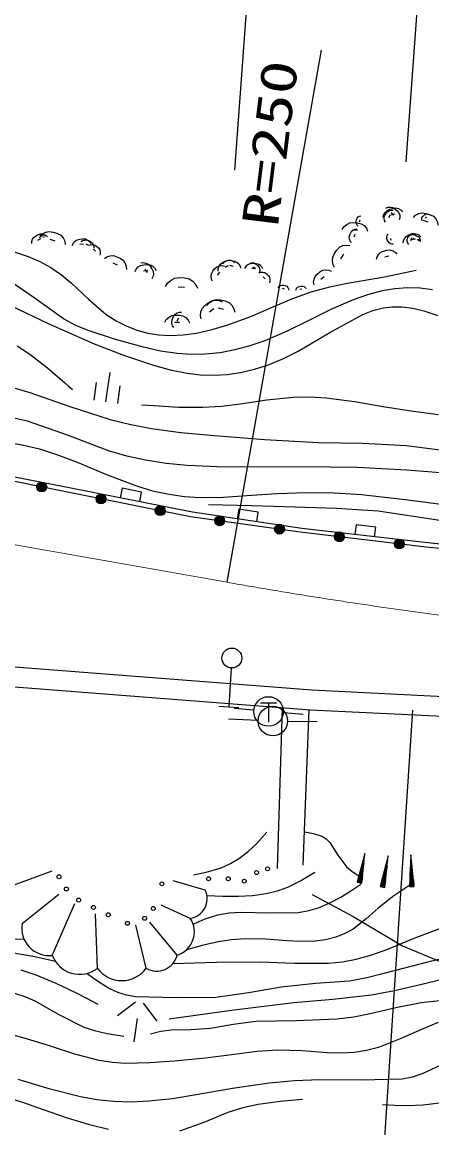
# Model space of a CAD drawing. Units: millimetres, scale not verified. Extents: x 40000 to 680000, y 20000 to 380000.
# Drawn here: x 296566 to 317280, y 260750 to 316657 of the extents above; entities that cross this region are included whole.
import ezdxf
from ezdxf.enums import TextEntityAlignment as Align

# ---------------------------------------------------------------- set-up
doc = ezdxf.new("R2010")
doc.units = ezdxf.units.MM
doc.header["$LTSCALE"] = 1000
doc.linetypes.add('CHAIN', pattern=[18.5, 12, -1.5, 3.5, -1.5])
doc.layers.add('M-BGD', color=7, linetype='Continuous', lineweight=25)
doc.layers.add('M-BMK', color=2, linetype='CHAIN', lineweight=13)
doc.styles.add('ＭＳ ゴシック', font='')
doc.styles.get('ＭＳ ゴシック').set_extended_font_data('MS Gothic')

# ---------------------------------------------------------------- blocks, each defined once
blk = doc.blocks.new('BUHIN39')
at = {"color": 7, "linetype": 'Continuous', "lineweight": 25}
blk.add_circle((0, 0), 746, dxfattribs=at)
blk = doc.blocks.new('BUHIN49')
at = {"color": 7, "linetype": 'Continuous', "lineweight": 25}
for radius in [249, 220, 191, 161, 132, 97.5, 67.5, 38.8, 7.5]:
    blk.add_circle((0, 0), radius, dxfattribs=at)
blk = doc.blocks.new('BUHIN50')
at = {"color": 7, "linetype": 'Continuous', "lineweight": 25}
for radius in [249, 220, 191, 161, 132, 97.5, 67.5, 38.8, 7.5]:
    blk.add_circle((0, 0), radius, dxfattribs=at)
blk = doc.blocks.new('BUHIN51')
at = {"color": 7, "linetype": 'Continuous', "lineweight": 25}
for radius in [249, 220, 191, 161, 132, 97.5, 67.5, 38.8, 7.5]:
    blk.add_circle((0, 0), radius, dxfattribs=at)
blk = doc.blocks.new('BUHIN52')
at = {"color": 7, "linetype": 'Continuous', "lineweight": 25}
for radius in [249, 220, 191, 161, 132, 97.5, 67.5, 38.8, 7.5]:
    blk.add_circle((0, 0), radius, dxfattribs=at)
blk = doc.blocks.new('BUHIN61')
at = {"color": 7, "linetype": 'Continuous', "lineweight": 25}
for p, q in [((-121, -574), (-578, 81)), ((-350, -245), (449, 313))]:
    blk.add_line(p, q, dxfattribs=at)
blk.add_circle((0, 0), 746, dxfattribs=at)
blk = doc.blocks.new('BUHIN409')
at = {"color": 7, "linetype": 'Continuous', "lineweight": 25}
blk.add_circle((0, 0), 99.5, dxfattribs=at)
blk = doc.blocks.new('BUHIN358')
at = {"color": 7, "linetype": 'Continuous', "lineweight": 25}
blk.add_circle((0, 0), 99.5, dxfattribs=at)
blk = doc.blocks.new('BUHIN412')
at = {"color": 7, "linetype": 'Continuous', "lineweight": 25}
blk.add_circle((0, 0), 99.5, dxfattribs=at)
blk = doc.blocks.new('BUHIN414')
at = {"color": 7, "linetype": 'Continuous', "lineweight": 25}
blk.add_circle((0, 0), 99.5, dxfattribs=at)
blk = doc.blocks.new('BUHIN366')
at = {"color": 7, "linetype": 'Continuous', "lineweight": 25}
blk.add_circle((0, 0), 99.5, dxfattribs=at)
blk = doc.blocks.new('BUHIN550')
at = {"color": 7, "linetype": 'Continuous', "lineweight": 25}
for p, q in [((-409, 465), (393, 873)), ((-668, -340), (668, 340)), ((135, -604), (937, -196))]:
    blk.add_line(p, q, dxfattribs=at)
blk = doc.blocks.new('BUHIN774')
at = {"color": 7, "linetype": 'Continuous', "lineweight": 25}
blk.add_line((-39, 129), (39, -129), dxfattribs=at)
blk.add_lwpolyline([(193, -647), (34, -621), (-141, -518), (-269, -397), (-358, -216), (-416, -22), (-445, 191), (-404, 373), (-311, 534), (-193, 647)], dxfattribs=at)
blk = doc.blocks.new('BUHIN816')
at = {"color": 7, "linetype": 'Continuous', "lineweight": 25}
blk.add_line((12, 71), (-12, -71), dxfattribs=at)
blk.add_lwpolyline([(-62, -357), (-133, -306), (-192, -215), (-224, -126), (-224, -18), (-205, 89), (-168, 199), (-104, 276), (-21, 331), (62, 357)], dxfattribs=at)
blk = doc.blocks.new('BUHIN826')
at = {"color": 7, "linetype": 'Continuous', "lineweight": 25}
blk.add_line((-21, 53), (21, -53), dxfattribs=at)
blk.add_lwpolyline([(107, -264), (39, -259), (-39, -223), (-97, -178), (-142, -105), (-174, -26), (-194, 63), (-185, 140), (-152, 212), (-107, 264)], dxfattribs=at)
blk = doc.blocks.new('BUHIN828')
at = {"color": 7, "linetype": 'Continuous', "lineweight": 25}
blk.add_line((-105, 31), (105, -31), dxfattribs=at)
blk.add_lwpolyline([(525, -153), (437, -250), (290, -324), (152, -358), (-11, -339), (-168, -293), (-326, -218), (-431, -111), (-500, 23), (-525, 153)], dxfattribs=at)
blk = doc.blocks.new('BUHIN833')
at = {"color": 7, "linetype": 'Continuous', "lineweight": 25}
blk.add_line((-85, -13), (85, 13), dxfattribs=at)
blk.add_lwpolyline([(425, 64), (394, -34), (314, -136), (226, -205), (104, -245), (-23, -264), (-161, -263), (-271, -221), (-365, -148), (-425, -64)], dxfattribs=at)
blk = doc.blocks.new('BUHIN678')
at = {"color": 7, "linetype": 'Continuous', "lineweight": 25}
blk.add_line((-40, 123), (40, -123), dxfattribs=at)
blk.add_lwpolyline([(199, -617), (45, -595), (-125, -500), (-250, -387), (-340, -215), (-399, -30), (-431, 175), (-395, 350), (-309, 507), (-199, 617)], dxfattribs=at)

msp = doc.modelspace()

# ---------------------------------------------------------------- linework, layer by layer
at = {"layer": 'M-BGD'}
for p, q in [((308420, 324399), (307302, 309175)), ((317027, 324091), (315962, 309596)), ((306938, 288333), (311703, 315242)), ((315412, 306952), (315216, 306891)), ((315361, 306896), (315224, 307015)), ((313633, 306650), (313608, 306547)), ((315164, 306907), (315088, 306787)), ((317010, 306807), (316933, 306747)), ((313522, 306124), (313266, 306140)), ((313390, 305926), (313331, 305789)), ((297496, 305699), (297351, 305622)), ((297695, 305780), (297618, 305771)), ((299677, 305424), (299489, 305407)), ((299932, 305356), (299804, 305424)), ((315173, 305737), (315224, 305635)), ((316369, 305680), (316190, 305620)), ((316261, 305755), (316210, 305644)), ((316448, 305673), (316328, 305724)), ((316619, 305598), (316593, 305615)), ((312821, 304919), (312668, 304697)), ((315101, 304820), (314896, 304769)), ((301390, 304367), (301168, 304477)), ((302896, 304001), (302785, 304163)), ((306985, 304330), (306814, 304244)), ((307254, 304303), (307074, 304345)), ((308359, 304196), (308180, 304195)), ((308363, 304177), (308269, 304271)), ((302915, 304080), (302701, 304071)), ((306542, 304017), (306423, 303863)), ((304782, 303240), (304460, 303256)), ((310713, 303155), (310611, 303137)), ((306253, 302167), (306040, 301995)), ((306752, 302133), (306470, 302200)), ((304526, 301470), (304278, 301478)), ((298863, 293128), (292126, 294434)), ((305178, 291880), (298863, 293128)), ((310698, 291054), (305178, 291880)), ((317077, 290324), (310698, 291054)), ((323020, 289732), (317077, 290324)), ((311206, 282875), (273713, 285778)), ((311143, 281877), (273139, 284820)), ((307137, 284002), (307012, 282034)), ((319935, 282443), (311206, 282875)), ((306503, 282066), (307513, 282002)), ((308278, 281868), (307281, 281952)), ((309705, 281989), (309460, 273859)), ((310775, 274036), (311080, 281882)), ((319885, 281445), (311143, 281877)), ((316296, 281863), (314541, 254889)), ((308490, 281351), (306992, 281416)), ((309773, 281744), (310769, 281661)), ((309989, 281312), (311489, 281301)), ((313778, 274145), (313599, 273175)), ((313628, 273170), (313869, 274475)), ((313837, 274134), (313658, 273164)), ((314949, 274002), (314758, 272967)), ((314790, 272961), (315047, 274354)), ((315012, 273990), (314821, 272955)), ((316203, 274031), (316233, 272979)), ((316265, 272980), (316225, 274396)), ((316267, 274033), (316297, 272981)), ((295896, 272933), (298079, 273746)), ((313596, 273473), (313543, 273186)), ((313576, 273179), (313692, 273803)), ((313687, 273159), (313802, 273782)), ((313770, 273441), (313717, 273153)), ((314735, 272971), (314858, 273636)), ((314853, 272950), (314976, 273614)), ((316209, 272979), (316190, 273655)), ((316329, 272982), (316310, 273658)), ((305825, 272768), (304208, 273239)), ((314756, 273285), (314699, 272978)), ((314941, 273251), (314884, 272944)), ((316164, 273290), (316173, 272978)), ((316352, 273295), (316361, 272983)), ((296566, 271082), (298414, 272560)), ((311224, 272545), (313295, 271436)), ((298090, 269471), (299223, 272087)), ((305068, 271341), (303594, 272003)), ((300372, 268812), (300270, 271567)), ((313295, 271436), (315791, 269958)), ((302842, 268818), (302314, 271002)), ((304408, 269487), (303026, 271146)), ((315791, 269958), (319083, 268587)), ((302302, 267104), (301393, 266419)), ((302688, 267050), (303374, 266142)), ((302383, 266280), (302218, 265097))]:
    msp.add_line(p, q, dxfattribs=at)
for points in [[(314824, 306771), (314843, 306892), (314920, 307026), (315011, 307124), (315148, 307193), (315295, 307238), (315457, 307261), (315595, 307231), (315719, 307161), (315805, 307072)], [(314935, 306547), (314891, 306620), (314871, 306725), (314875, 306817), (314917, 306915), (314974, 307005), (315050, 307090), (315136, 307136), (315232, 307155), (315318, 307146)], [(314950, 307254), (315050, 307296), (315186, 307301), (315302, 307278), (315418, 307207), (315521, 307118), (315614, 307007), (315656, 306889), (315661, 306764), (315635, 306658)], [(316780, 306627), (316768, 306684), (316779, 306757), (316803, 306815), (316852, 306869), (316910, 306914), (316978, 306952), (317044, 306962), (317110, 306952), (317164, 306927)], [(312753, 306173), (312829, 306307), (312978, 306429), (313128, 306503), (313319, 306523), (313511, 306511), (313711, 306466), (313859, 306369), (313973, 306233), (314034, 306091)], [(313557, 306342), (313509, 306383), (313470, 306452), (313451, 306518), (313457, 306597), (313476, 306674), (313509, 306752), (313559, 306805), (313622, 306841), (313684, 306855)], [(297061, 305467), (297057, 305565), (297098, 305682), (297154, 305773), (297251, 305848), (297360, 305906), (297484, 305948), (297597, 305946), (297704, 305910), (297786, 305853)], [(297464, 305753), (297480, 305797), (297518, 305841), (297558, 305871), (297614, 305887), (297671, 305894), (297733, 305891), (297782, 305870), (297823, 305836), (297849, 305797)], [(313212, 305516), (313154, 305584), (313117, 305689), (313106, 305786), (313132, 305894), (313177, 305997), (313241, 306097), (313323, 306159), (313419, 306194), (313509, 306200)], [(315327, 305430), (315259, 305429), (315178, 305459), (315116, 305500), (315065, 305569), (315026, 305646), (314998, 305733), (315002, 305812), (315029, 305886), (315070, 305942)], [(315832, 305499), (315846, 305611), (315914, 305736), (315995, 305828), (316120, 305895), (316254, 305940), (316403, 305966), (316531, 305941), (316646, 305880), (316728, 305800)], [(316108, 305421), (316062, 305478), (316033, 305565), (316025, 305644), (316049, 305733), (316087, 305816), (316141, 305897), (316209, 305947), (316289, 305974), (316363, 305977)], [(316088, 305825), (316147, 305876), (316239, 305910), (316323, 305920), (316418, 305897), (316508, 305859), (316596, 305804), (316650, 305733), (316682, 305649), (316687, 305571)], [(299113, 305371), (299153, 305477), (299247, 305583), (299347, 305654), (299484, 305690), (299624, 305704), (299775, 305694), (299893, 305641), (299991, 305555), (300052, 305459)], [(299547, 305560), (299617, 305611), (299723, 305640), (299817, 305643), (299920, 305609), (300016, 305558), (300109, 305488), (300163, 305404), (300190, 305308), (300189, 305220)], [(312362, 304252), (312282, 304392), (312253, 304593), (312267, 304768), (312352, 304952), (312467, 305118), (312615, 305274), (312782, 305356), (312966, 305385), (313128, 305364)], [(316542, 305649), (316558, 305658), (316581, 305662), (316601, 305661), (316622, 305651), (316641, 305639), (316659, 305622), (316669, 305603), (316672, 305582), (316670, 305564)], [(296119, 305056), (296866, 304810), (297457, 304556), (298019, 304250), (298558, 303875), (299061, 303453), (299921, 302645), (300823, 301880), (301312, 301562), (301831, 301295), (302366, 301088), (302919, 300938), (303481, 300847), (304051, 300815), (304711, 300845), (305377, 300936), (306177, 301113), (306964, 301348), (308120, 301779), (309258, 302267), (310204, 302673), (311174, 303023), (312125, 303276), (313095, 303472), (314797, 303764), (316488, 304110)], [(300723, 304698), (300841, 304789), (301020, 304842), (301181, 304852), (301359, 304798), (301526, 304715), (301687, 304601), (301783, 304459), (301833, 304296), (301835, 304146)], [(314486, 304665), (314512, 304789), (314598, 304922), (314697, 305018), (314841, 305082), (314995, 305121), (315163, 305136), (315303, 305098), (315426, 305020), (315510, 304924)], [(302274, 304053), (302325, 304170), (302438, 304284), (302555, 304359), (302711, 304392), (302872, 304399), (303041, 304379), (303172, 304313), (303278, 304210), (303342, 304098)], [(302562, 304487), (302678, 304505), (302822, 304473), (302938, 304418), (303040, 304312), (303124, 304191), (303191, 304049), (303204, 303914), (303176, 303782), (303119, 303677)], [(306184, 303555), (306133, 303660), (306119, 303805), (306136, 303931), (306205, 304059), (306294, 304175), (306407, 304281), (306531, 304334), (306665, 304347), (306780, 304325)], [(306473, 304072), (306471, 304186), (306521, 304321), (306589, 304425), (306704, 304509), (306832, 304574), (306977, 304620), (307109, 304614), (307233, 304569), (307326, 304501)], [(306715, 304429), (306785, 304515), (306905, 304583), (307020, 304618), (307158, 304609), (307292, 304578), (307428, 304522), (307522, 304436), (307586, 304326), (307613, 304218)], [(307821, 304194), (307868, 304291), (307966, 304383), (308067, 304441), (308199, 304464), (308334, 304465), (308475, 304442), (308583, 304382), (308668, 304293), (308718, 304196)], [(308081, 304458), (308156, 304485), (308256, 304481), (308339, 304459), (308420, 304402), (308491, 304331), (308553, 304246), (308578, 304158), (308576, 304066), (308552, 303990)], [(317318, 303127), (316688, 303204), (316042, 303221), (315404, 303173), (314771, 303065), (314027, 302869), (313303, 302617), (312171, 302125), (311058, 301576), (309959, 301034), (308833, 300547), (308081, 300285), (307312, 300080), (306572, 299944), (305825, 299869), (305118, 299855), (304405, 299901), (303554, 300028), (302698, 300217), (301293, 300610), (299913, 301058), (299279, 301325), (298664, 301650), (297231, 302691), (295772, 303676)], [(303815, 303288), (303909, 303457), (304094, 303614), (304281, 303709), (304521, 303737), (304762, 303725), (305014, 303672), (305202, 303554), (305347, 303385), (305427, 303207)], [(310406, 303103), (310424, 303162), (310471, 303224), (310523, 303267), (310596, 303293), (310673, 303306), (310756, 303307), (310824, 303283), (310881, 303240), (310918, 303189)], [(295584, 302519), (297885, 301425), (300212, 300386), (301689, 299826), (303212, 299315), (304058, 299079), (304912, 298903), (305584, 298822), (306267, 298800), (306934, 298838), (307609, 298938), (308316, 299105), (309018, 299334), (309776, 299651), (310513, 300024), (312127, 300970), (313793, 301875), (314299, 302071), (314828, 302210), (315288, 302268), (315766, 302266), (316315, 302195), (316866, 302062), (317577, 301816)], [(305614, 301652), (305578, 301812), (305607, 302015), (305671, 302181), (305807, 302334), (305967, 302463), (306156, 302571), (306342, 302602), (306529, 302577), (306679, 302509)], [(305905, 302335), (306016, 302469), (306206, 302577), (306386, 302630), (306603, 302616), (306814, 302565), (307028, 302476), (307174, 302341), (307274, 302168), (307316, 301997)], [(303782, 301494), (303852, 301625), (303992, 301747), (304134, 301824), (304318, 301849), (304503, 301843), (304697, 301806), (304843, 301717), (304957, 301590), (305021, 301454)], [(367409, 287260), (364096, 287187), (360151, 287326), (336210, 288489), (332248, 288796), (322935, 289522), (317000, 290105), (310625, 290874), (305077, 291650), (298769, 292905), (292100, 294251), (281518, 295939), (275565, 296773), (269611, 297276), (235704, 299504), (223748, 300228), (217308, 300262), (211837, 300120), (203372, 299818)], [(296318, 300293), (296962, 299865), (297854, 299175), (298721, 298425), (298910, 298257), (299105, 298082)], [(296141, 298174), (296953, 297929), (298976, 297217), (301020, 296562), (302055, 296306), (303105, 296108), (304594, 295910), (306094, 295772), (308827, 295560), (311557, 295409), (313776, 295364), (316000, 295259), (318088, 294978)], [(317615, 296808), (316218, 296979), (314810, 297211), (313369, 297458), (311928, 297643), (311104, 297692), (310271, 297680), (308933, 297539), (307585, 297336), (306652, 297220), (305705, 297164), (304477, 297176), (303246, 297249), (302926, 297273), (302595, 297298)], [(318552, 293810), (316019, 294001), (313485, 294131), (310721, 294172), (307945, 294154), (306434, 294165), (304915, 294236), (303852, 294343), (302796, 294510), (301857, 294716), (300934, 294981), (298904, 295755), (296843, 296475), (296142, 296631)], [(288680, 295697), (292179, 295599), (295689, 295439), (296565, 295288), (297440, 295077), (298401, 294770), (299350, 294404), (300833, 293779), (302355, 293204), (303164, 292965), (303993, 292783), (304779, 292675), (305570, 292628), (306746, 292644), (307929, 292720), (309436, 292830), (310943, 292879), (312335, 292853), (313722, 292768), (315927, 292529), (318130, 292229)], [(302511, 292407), (302608, 292897), (301627, 293091), (301530, 292601)], [(317689, 291460), (314564, 291933), (312460, 292067), (310344, 292141), (308167, 292194), (305988, 292247)], [(308432, 291393), (308506, 291887), (307517, 292035), (307443, 291541)], [(314384, 290632), (314441, 291129), (313448, 291243), (313391, 290746)], [(305224, 273539), (305937, 273691), (306631, 273902), (307105, 274116), (307562, 274390), (308010, 274733), (308414, 275118), (308675, 275404), (308936, 275704)], [(310841, 275717), (311297, 275635), (311713, 275499), (311938, 275359), (312124, 275171), (312529, 274530), (312985, 273924), (313295, 273675), (313630, 273453)], [(311366, 273662), (310689, 273255), (309988, 272903), (309455, 272713), (308902, 272580), (308208, 272483), (307498, 272446), (306708, 272454), (305909, 272490)], [(316163, 273028), (315354, 272474), (314573, 271866), (313956, 271312), (313296, 270801), (312876, 270571), (312418, 270390), (311911, 270259), (311387, 270185), (310672, 270166), (309944, 270208), (308892, 270288), (307842, 270308), (307157, 270261), (306470, 270154), (305673, 269970), (304870, 269751)], [(305209, 271053), (305825, 271315), (306466, 271521), (307032, 271619), (307621, 271659), (309083, 271623), (310536, 271647), (311052, 271735), (311556, 271882), (312129, 272120), (312678, 272413), (313184, 272732), (313684, 273076)], [(303998, 266260), (307143, 266703), (310294, 267086), (312266, 267253), (314231, 267479), (315399, 267696), (316556, 267971), (318013, 268326), (319492, 268625), (322484, 269207), (325492, 269730), (329204, 270069), (332927, 270469), (334249, 270691), (335558, 270972), (337895, 271605), (340252, 272181), (341781, 272424), (343321, 272609)], [(304198, 269066), (306397, 269135), (308606, 269145), (310338, 269084), (312062, 269084), (312764, 269150), (313456, 269277), (314253, 269497), (315048, 269781), (316385, 270346), (317725, 270847), (318351, 270983), (318990, 271060), (320778, 271116), (322561, 271233), (323565, 271396), (324573, 271595)], [(296027, 270303), (296666, 270284)], [(298246, 269169), (297204, 269404), (296154, 269579)], [(319683, 269722), (317261, 269172), (314849, 268561), (313989, 268332), (313120, 268163), (311389, 268046), (309660, 267870), (308015, 267576), (306366, 267342), (304360, 267332), (302307, 267383), (301850, 267457), (301402, 267591), (300932, 267813), (300474, 268097), (300158, 268319), (299837, 268557)], [(296509, 268749), (297263, 268494), (298268, 268074), (299261, 267592), (299820, 267304), (300386, 267005)], [(296177, 267558), (296700, 267396), (297211, 267174), (298430, 266479), (299678, 265837), (300271, 265649), (300886, 265519), (301293, 265453), (301702, 265394)], [(303049, 265505), (303573, 265636), (304105, 265707), (305097, 265716), (306092, 265786), (307232, 265996), (308388, 266146), (310437, 266171), (312495, 266256), (313335, 266364), (314165, 266532), (315450, 266841), (316745, 267090), (318147, 267238)], [(317605, 266073), (316764, 265728), (315683, 265246), (314580, 264821), (313981, 264664), (313367, 264566), (312678, 264523), (311988, 264542), (310730, 264642), (309474, 264682), (308449, 264609), (307416, 264475), (305838, 264272), (304246, 264129), (303015, 264036), (301783, 264004), (301127, 264048), (300468, 264153), (299230, 264483), (298001, 264874), (296795, 265257), (295562, 265584)], [(296345, 263219), (297916, 262746), (299510, 262328), (300337, 262184), (301182, 262098), (302080, 262074), (302976, 262110), (304166, 262240), (305363, 262432), (307209, 262763), (309058, 263033), (310338, 263144), (311622, 263195), (313698, 263179), (315775, 263225), (316296, 263331), (316803, 263495), (318226, 264151)], [(300930, 260676), (299977, 260900), (298804, 261253), (297643, 261664), (296596, 262040), (295538, 262355)], [(310737, 262182), (309611, 262084), (308494, 261927), (307724, 261755), (306958, 261522), (305748, 261020), (304527, 260579)], [(317644, 261997), (316846, 261900), (316044, 261862), (315415, 261877), (314779, 261923)]]:
    msp.add_lwpolyline(points, dxfattribs=at)
for points in [[(313738, 273123), (313896, 274619), (313509, 273165)], [(316389, 272956), (316220, 274552), (316142, 272949)], [(314907, 272911), (315075, 274507), (314663, 272956)]]:
    msp.add_lwpolyline(points, close=True, dxfattribs=at)
for centre, radius in [((307169, 284504), 502), ((298428, 273448), 99.5), ((306987, 273345), 99.5), ((298803, 272827), 99.5), ((307795, 273223), 99.5), ((300921, 271526), 99.5), ((302762, 271344), 99.5)]:
    msp.add_circle(centre, radius, dxfattribs=at)
for centre, radius, start, end in [((304911, 272339), 1010, 278.9434, 25.2036), ((304043, 270662), 1230, 287.269, 33.5292), ((297932, 270848), 1386, 170.2801, 276.5403), ((303374, 269740), 1064, 240.0046, 346.2648), ((299478, 269997), 1484, 200.7557, 307.0159), ((301605, 269741), 1544, 217.0159, 323.2761)]:
    msp.add_arc(centre, radius, start, end, dxfattribs=at)
at = {"layer": 'M-BMK'}
msp.add_line((306938, 288333), (285443, 292138), dxfattribs=at)
msp.add_arc((350464, 534515), 250000, 259.97354, 267.20143, dxfattribs=at)

# ---------------------------------------------------------------- block references
at = {"layer": 'M-BGD', "rotation": 235.07012}
for name, p in [('BUHIN678', (316964, 306585)), ('BUHIN774', (298106, 305625)), ('BUHIN816', (300232, 305122)), ('BUHIN828', (311758, 303718)), ('BUHIN816', (308809, 303734)), ('BUHIN826', (309778, 303176)), ('BUHIN833', (304426, 301608)), ('BUHIN550', (300889, 298203)), ('BUHIN52', (297560, 293149)), ('BUHIN51', (300553, 292550)), ('BUHIN51', (303546, 291955)), ('BUHIN50', (306554, 291443)), ('BUHIN50', (309577, 291020)), ('BUHIN49', (312604, 290635)), ('BUHIN49', (315634, 290270)), ('BUHIN61', (309025, 281805)), ('BUHIN39', (309239, 281318)), ('BUHIN409', (308976, 273848)), ('BUHIN358', (305991, 273343)), ('BUHIN409', (308416, 273660)), ('BUHIN412', (303628, 273088)), ('BUHIN366', (299426, 272268)), ('BUHIN366', (300173, 271897)), ('BUHIN412', (303196, 271843)), ('BUHIN414', (301892, 271093))]:
    msp.add_blockref(name, p, dxfattribs=at)

# ---------------------------------------------------------------- texts
at = {"layer": 'M-BGD', "style": 'ＭＳ ゴシック', "width": 1.35}
msp.add_text('R=250', height=1833, rotation=82.9, dxfattribs=at).set_placement((310033, 306170), align=Align.BOTTOM_LEFT)

doc.saveas('drawing.dxf')
